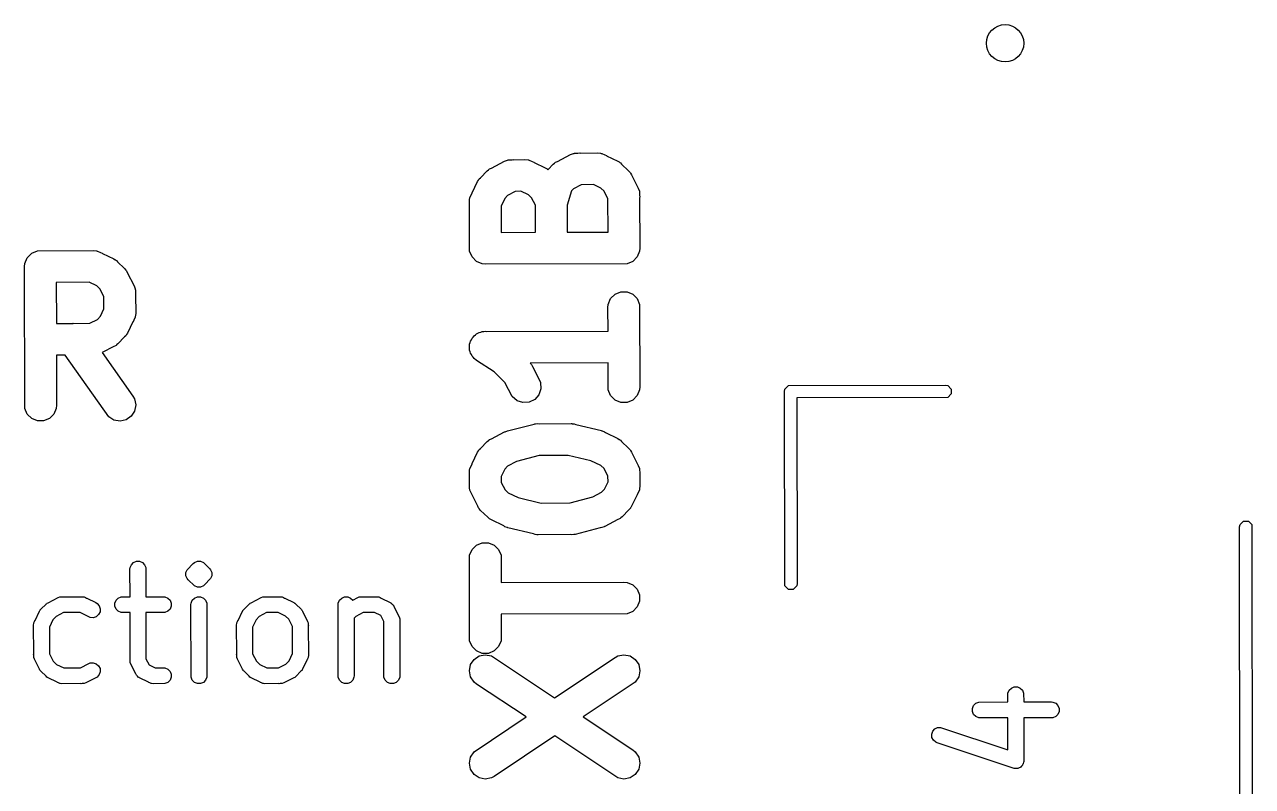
# Model space of a CAD drawing. Extents: x -4.983 to -4.013, y 5.383 to 5.987.
# Drawn here: x -4.4663 to -4.0128, y 5.7063 to 5.9874 of the extents above; entities that cross this region are included whole.
import ezdxf

# ---------------------------------------------------------------- set-up
doc = ezdxf.new("R2010")
doc.units = 0
doc.header["$MEASUREMENT"] = 0
doc.layers.add('BLACK', color=7, linetype='CONTINUOUS')

msp = doc.modelspace()

# ---------------------------------------------------------------- linework, layer by layer
at = {"layer": 'BLACK', "linetype": 'CONTINUOUS'}
for p, q in [((-4.26114, 5.94001), (-4.25469, 5.94009)), ((-4.25469, 5.94009), (-4.25353, 5.93998)), ((-4.29389, 5.93449), (-4.28901, 5.93703)), ((-4.28901, 5.93703), (-4.28793, 5.93745)), ((-4.28793, 5.93745), (-4.28772, 5.93746)), ((-4.28772, 5.93746), (-4.28752, 5.93754)), ((-4.28752, 5.93754), (-4.28623, 5.93757)), ((-4.28623, 5.93757), (-4.28563, 5.93761)), ((-4.28563, 5.93761), (-4.28554, 5.93758)), ((-4.28554, 5.93758), (-4.28149, 5.93766)), ((-4.28149, 5.93766), (-4.28034, 5.93754)), ((-4.28034, 5.93754), (-4.28015, 5.93746)), ((-4.28015, 5.93746), (-4.27993, 5.93745)), ((-4.27993, 5.93745), (-4.27881, 5.93691)), ((-4.27881, 5.93691), (-4.27821, 5.93666)), ((-4.27821, 5.93666), (-4.27814, 5.93659)), ((-4.27814, 5.93659), (-4.27398, 5.9346)), ((-4.27288, 5.93401), (-4.27105, 5.93593)), ((-4.27105, 5.93593), (-4.27059, 5.9363)), ((-4.27059, 5.9363), (-4.27049, 5.93642)), ((-4.27049, 5.93642), (-4.27038, 5.93648)), ((-4.27038, 5.93648), (-4.27015, 5.93666)), ((-4.27015, 5.93666), (-4.26952, 5.93692)), ((-4.26952, 5.93692), (-4.26464, 5.93947)), ((-4.26464, 5.93947), (-4.26356, 5.93989)), ((-4.26356, 5.93989), (-4.26335, 5.9399)), ((-4.26335, 5.9399), (-4.26315, 5.93998)), ((-4.26315, 5.93998), (-4.26198, 5.94)), ((-4.26198, 5.94), (-4.26126, 5.94005)), ((-4.26126, 5.94005), (-4.26114, 5.94001)), ((-4.25353, 5.93998), (-4.25334, 5.9399)), ((-4.25334, 5.9399), (-4.25313, 5.93989)), ((-4.25313, 5.93989), (-4.252, 5.93935)), ((-4.252, 5.93935), (-4.2514, 5.9391)), ((-4.2514, 5.9391), (-4.25133, 5.93903)), ((-4.25133, 5.93903), (-4.24717, 5.93703)), ((-4.24717, 5.93703), (-4.24667, 5.93672)), ((-4.24667, 5.93672), (-4.24653, 5.93666)), ((-4.24653, 5.93666), (-4.24643, 5.93657)), ((-4.24643, 5.93657), (-4.24619, 5.93642)), ((-4.24619, 5.93642), (-4.2458, 5.93597)), ((-4.2458, 5.93597), (-4.2432, 5.93349)), ((-4.2979, 5.93089), (-4.29542, 5.93349)), ((-4.29542, 5.93349), (-4.29497, 5.93386)), ((-4.29497, 5.93386), (-4.29486, 5.93398)), ((-4.29486, 5.93398), (-4.29475, 5.93404)), ((-4.29475, 5.93404), (-4.29452, 5.93423)), ((-4.29452, 5.93423), (-4.29389, 5.93449)), ((-4.27398, 5.9346), (-4.27348, 5.93428)), ((-4.27348, 5.93428), (-4.27334, 5.93423)), ((-4.27334, 5.93423), (-4.27324, 5.93413)), ((-4.27324, 5.93413), (-4.273, 5.93398)), ((-4.273, 5.93398), (-4.27296, 5.93394)), ((-4.27296, 5.93394), (-4.27293, 5.93398)), ((-4.27293, 5.93398), (-4.27288, 5.93401)), ((-4.2432, 5.93349), (-4.24283, 5.93304)), ((-4.24283, 5.93304), (-4.24271, 5.93294)), ((-4.24271, 5.93294), (-4.24265, 5.93282)), ((-4.24265, 5.93282), (-4.24246, 5.9326)), ((-4.24246, 5.9326), (-4.2422, 5.93197)), ((-4.2422, 5.93197), (-4.23965, 5.92708)), ((-4.30095, 5.92536), (-4.29896, 5.92952)), ((-4.29896, 5.92952), (-4.29865, 5.93001)), ((-4.29865, 5.93001), (-4.29859, 5.93016)), ((-4.29859, 5.93016), (-4.2985, 5.93025)), ((-4.2985, 5.93025), (-4.29835, 5.9305)), ((-4.29835, 5.9305), (-4.2979, 5.93089)), ((-4.26351, 5.92685), (-4.26425, 5.92607)), ((-4.26072, 5.9283), (-4.26351, 5.92685)), ((-4.25619, 5.92836), (-4.26072, 5.9283)), ((-4.25342, 5.92704), (-4.25619, 5.92836)), ((-4.25228, 5.92595), (-4.25342, 5.92704)), ((-4.23965, 5.92708), (-4.23924, 5.926)), ((-4.30202, 5.922), (-4.30191, 5.92316)), ((-4.30191, 5.90379), (-4.30202, 5.922)), ((-4.30191, 5.92316), (-4.30183, 5.92335)), ((-4.30183, 5.92335), (-4.30181, 5.92356)), ((-4.30181, 5.92356), (-4.30127, 5.92469)), ((-4.30127, 5.92469), (-4.30103, 5.92528)), ((-4.30103, 5.92528), (-4.30095, 5.92536)), ((-4.28897, 5.92327), (-4.29031, 5.92046)), ((-4.28788, 5.92441), (-4.28897, 5.92327)), ((-4.28508, 5.92587), (-4.28788, 5.92441)), ((-4.28297, 5.92591), (-4.28508, 5.92587)), ((-4.28023, 5.9246), (-4.28297, 5.92591)), ((-4.27909, 5.92351), (-4.28023, 5.9246)), ((-4.27764, 5.92074), (-4.27909, 5.92351)), ((-4.26425, 5.92607), (-4.26594, 5.92078)), ((-4.25084, 5.92318), (-4.25228, 5.92595)), ((-4.25077, 5.91084), (-4.25084, 5.92318)), ((-4.23924, 5.926), (-4.23923, 5.92579)), ((-4.23923, 5.92579), (-4.23914, 5.92559)), ((-4.23914, 5.92559), (-4.23914, 5.92457)), ((-4.23914, 5.92457), (-4.23908, 5.9237)), ((-4.23908, 5.9237), (-4.23913, 5.92353)), ((-4.23913, 5.92353), (-4.23903, 5.90494)), ((-4.29031, 5.92046), (-4.29025, 5.91075)), ((-4.27758, 5.91078), (-4.27764, 5.92074)), ((-4.26594, 5.92078), (-4.26588, 5.9108)), ((-4.29025, 5.91075), (-4.27758, 5.91078)), ((-4.26588, 5.9108), (-4.25077, 5.91084)), ((-4.46365, 5.90303), (-4.46152, 5.90391)), ((-4.46152, 5.90391), (-4.44087, 5.90402)), ((-4.44087, 5.90402), (-4.43972, 5.90391)), ((-4.43972, 5.90391), (-4.43952, 5.90383)), ((-4.43952, 5.90383), (-4.43931, 5.90381)), ((-4.43931, 5.90381), (-4.43819, 5.90327)), ((-4.23903, 5.90494), (-4.23914, 5.90379)), ((-4.46628, 5.89812), (-4.46616, 5.89927)), ((-4.46616, 5.89927), (-4.46528, 5.9014)), ((-4.46528, 5.9014), (-4.46365, 5.90303)), ((-4.43819, 5.90327), (-4.43759, 5.90303)), ((-4.43759, 5.90303), (-4.43752, 5.90295)), ((-4.43752, 5.90295), (-4.43336, 5.90096)), ((-4.43336, 5.90096), (-4.43286, 5.90065)), ((-4.43286, 5.90065), (-4.43272, 5.90059)), ((-4.43272, 5.90059), (-4.43262, 5.9005)), ((-4.43262, 5.9005), (-4.43238, 5.90035)), ((-4.43238, 5.90035), (-4.43199, 5.8999)), ((-4.43199, 5.8999), (-4.42938, 5.89742)), ((-4.30103, 5.90166), (-4.30191, 5.90379)), ((-4.2994, 5.90003), (-4.30103, 5.90166)), ((-4.29727, 5.89915), (-4.2994, 5.90003)), ((-4.24166, 5.90003), (-4.24378, 5.89915)), ((-4.24003, 5.90166), (-4.24166, 5.90003)), ((-4.23914, 5.90379), (-4.24003, 5.90166)), ((-4.46616, 5.84578), (-4.46628, 5.89812)), ((-4.42938, 5.89742), (-4.42901, 5.89697)), ((-4.42901, 5.89697), (-4.4289, 5.89686)), ((-4.4289, 5.89686), (-4.42884, 5.89675)), ((-4.42884, 5.89675), (-4.42865, 5.89652)), ((-4.42865, 5.89652), (-4.42839, 5.89589)), ((-4.42839, 5.89589), (-4.42584, 5.89101)), ((-4.29612, 5.89904), (-4.29727, 5.89915)), ((-4.24378, 5.89915), (-4.29612, 5.89904)), ((-4.44242, 5.89231), (-4.45456, 5.89224)), ((-4.45456, 5.89224), (-4.45453, 5.87714)), ((-4.43961, 5.89097), (-4.44242, 5.89231)), ((-4.43847, 5.88988), (-4.43961, 5.89097)), ((-4.42584, 5.89101), (-4.42543, 5.88993)), ((-4.43701, 5.88709), (-4.43847, 5.88988)), ((-4.43695, 5.88256), (-4.43701, 5.88709)), ((-4.42543, 5.88993), (-4.42541, 5.88972)), ((-4.42541, 5.88972), (-4.42533, 5.88952)), ((-4.42533, 5.88952), (-4.42532, 5.88835)), ((-4.42532, 5.88835), (-4.42526, 5.88763)), ((-4.42526, 5.88763), (-4.4253, 5.88751)), ((-4.4253, 5.88751), (-4.42522, 5.88106)), ((-4.25073, 5.88416), (-4.24985, 5.88629)), ((-4.24985, 5.88629), (-4.24822, 5.88792)), ((-4.24822, 5.88792), (-4.24609, 5.8888)), ((-4.24609, 5.8888), (-4.24378, 5.8888)), ((-4.24378, 5.8888), (-4.24166, 5.88792)), ((-4.24166, 5.88792), (-4.24003, 5.88629)), ((-4.24003, 5.88629), (-4.23914, 5.88416)), ((-4.43828, 5.87979), (-4.43695, 5.88256)), ((-4.25084, 5.88301), (-4.25073, 5.88416)), ((-4.25081, 5.87428), (-4.25084, 5.88301)), ((-4.23914, 5.88416), (-4.23903, 5.85376)), ((-4.45453, 5.87714), (-4.44849, 5.87717)), ((-4.44849, 5.87717), (-4.44831, 5.87721)), ((-4.44831, 5.87721), (-4.44809, 5.87717)), ((-4.44809, 5.87717), (-4.44213, 5.87721)), ((-4.44213, 5.87721), (-4.43936, 5.87865)), ((-4.43936, 5.87865), (-4.43828, 5.87979)), ((-4.42629, 5.8777), (-4.42828, 5.87354)), ((-4.42621, 5.87778), (-4.42629, 5.8777)), ((-4.42597, 5.87837), (-4.42621, 5.87778)), ((-4.42543, 5.8795), (-4.42597, 5.87837)), ((-4.42541, 5.87971), (-4.42543, 5.8795)), ((-4.42533, 5.87991), (-4.42541, 5.87971)), ((-4.42522, 5.88106), (-4.42533, 5.87991)), ((-4.42935, 5.87217), (-4.43182, 5.86957)), ((-4.4289, 5.87256), (-4.42935, 5.87217)), ((-4.42874, 5.87281), (-4.4289, 5.87256)), ((-4.42865, 5.8729), (-4.42874, 5.87281)), ((-4.42859, 5.87305), (-4.42865, 5.8729)), ((-4.42828, 5.87354), (-4.42859, 5.87305)), ((-4.30103, 5.87167), (-4.30062, 5.87208)), ((-4.30062, 5.87208), (-4.3003, 5.87256)), ((-4.3003, 5.87256), (-4.29981, 5.87288)), ((-4.29981, 5.87288), (-4.2994, 5.8733)), ((-4.2994, 5.8733), (-4.29886, 5.87352)), ((-4.29886, 5.87352), (-4.29838, 5.87384)), ((-4.29838, 5.87384), (-4.29781, 5.87395)), ((-4.29781, 5.87395), (-4.29727, 5.87418)), ((-4.29727, 5.87418), (-4.29669, 5.87418)), ((-4.29669, 5.87418), (-4.29612, 5.87429)), ((-4.29612, 5.87429), (-4.29557, 5.87418)), ((-4.29557, 5.87418), (-4.25081, 5.87428)), ((-4.43335, 5.86857), (-4.4376, 5.86636)), ((-4.43272, 5.86884), (-4.43335, 5.86857)), ((-4.43249, 5.86902), (-4.43272, 5.86884)), ((-4.43238, 5.86908), (-4.43249, 5.86902)), ((-4.43227, 5.8692), (-4.43238, 5.86908)), ((-4.43182, 5.86957), (-4.43227, 5.8692)), ((-4.30202, 5.86838), (-4.30191, 5.86895)), ((-4.30191, 5.86781), (-4.30202, 5.86838)), ((-4.30191, 5.86954), (-4.30169, 5.87007)), ((-4.30191, 5.86895), (-4.30191, 5.86954)), ((-4.30191, 5.86723), (-4.30191, 5.86781)), ((-4.30169, 5.87007), (-4.30158, 5.87064)), ((-4.30158, 5.87064), (-4.30125, 5.87113)), ((-4.30125, 5.87113), (-4.30103, 5.87167)), ((-4.45128, 5.86545), (-4.4545, 5.86544)), ((-4.4545, 5.86544), (-4.45446, 5.84694)), ((-4.43521, 5.84267), (-4.45128, 5.86545)), ((-4.4376, 5.86636), (-4.42629, 5.85032)), ((-4.30169, 5.86669), (-4.30191, 5.86723)), ((-4.30157, 5.86612), (-4.30169, 5.86669)), ((-4.30125, 5.86564), (-4.30157, 5.86612)), ((-4.30103, 5.8651), (-4.30125, 5.86564)), ((-4.30061, 5.86469), (-4.30103, 5.8651)), ((-4.30029, 5.8642), (-4.30061, 5.86469)), ((-4.2994, 5.86348), (-4.30029, 5.8642)), ((-4.2994, 5.86347), (-4.2994, 5.86348)), ((-4.29939, 5.86347), (-4.2994, 5.86347)), ((-4.2994, 5.86347), (-4.2994, 5.86347)), ((-4.29288, 5.85924), (-4.29939, 5.86347)), ((-4.28887, 5.85534), (-4.29288, 5.85924)), ((-4.25077, 5.86258), (-4.27951, 5.86252)), ((-4.27951, 5.86252), (-4.27938, 5.86236)), ((-4.27938, 5.86236), (-4.27927, 5.86226)), ((-4.27927, 5.86226), (-4.27921, 5.86214)), ((-4.27921, 5.86214), (-4.27902, 5.86192)), ((-4.27902, 5.86192), (-4.27876, 5.86129)), ((-4.27876, 5.86129), (-4.27621, 5.8564)), ((-4.25073, 5.85261), (-4.25077, 5.86258)), ((-4.28616, 5.85014), (-4.28887, 5.85534)), ((-4.27621, 5.8564), (-4.2758, 5.85532)), ((-4.2758, 5.85532), (-4.27564, 5.85302)), ((-4.18549, 5.85291), (-4.18421, 5.85419)), ((-4.18421, 5.85419), (-4.12622, 5.85437)), ((-4.12622, 5.85437), (-4.12532, 5.85419)), ((-4.12532, 5.85419), (-4.12404, 5.85291)), ((-4.42629, 5.85032), (-4.42572, 5.84931)), ((-4.28442, 5.84863), (-4.28616, 5.85014)), ((-4.27636, 5.85084), (-4.27787, 5.8491)), ((-4.27564, 5.85302), (-4.27636, 5.85084)), ((-4.24985, 5.85048), (-4.25073, 5.85261)), ((-4.24822, 5.84885), (-4.24985, 5.85048)), ((-4.24003, 5.85048), (-4.24166, 5.84885)), ((-4.23914, 5.85261), (-4.24003, 5.85048)), ((-4.23903, 5.85376), (-4.23914, 5.85261)), ((-4.18567, 5.85201), (-4.18549, 5.85291)), ((-4.18549, 5.78024), (-4.18567, 5.85201)), ((-4.12532, 5.84983), (-4.18112, 5.84965)), ((-4.18112, 5.84965), (-4.18094, 5.78114)), ((-4.12404, 5.8511), (-4.12532, 5.84983)), ((-4.12404, 5.85291), (-4.12404, 5.8511)), ((-4.46528, 5.84366), (-4.46616, 5.84578)), ((-4.45458, 5.84578), (-4.45546, 5.84366)), ((-4.45446, 5.84694), (-4.45458, 5.84578)), ((-4.42572, 5.84931), (-4.42522, 5.84706)), ((-4.42522, 5.84706), (-4.42562, 5.8448)), ((-4.28223, 5.8479), (-4.28442, 5.84863)), ((-4.27993, 5.84807), (-4.28223, 5.8479)), ((-4.27787, 5.8491), (-4.27993, 5.84807)), ((-4.24609, 5.84797), (-4.24822, 5.84885)), ((-4.24378, 5.84797), (-4.24609, 5.84797)), ((-4.24166, 5.84885), (-4.24378, 5.84797)), ((-4.46365, 5.84203), (-4.46528, 5.84366)), ((-4.46152, 5.84114), (-4.46365, 5.84203)), ((-4.45922, 5.84114), (-4.46152, 5.84114)), ((-4.45709, 5.84203), (-4.45922, 5.84114)), ((-4.45546, 5.84366), (-4.45709, 5.84203)), ((-4.43326, 5.84143), (-4.43521, 5.84267)), ((-4.431, 5.84103), (-4.43326, 5.84143)), ((-4.42875, 5.84153), (-4.431, 5.84103)), ((-4.42686, 5.84285), (-4.42875, 5.84153)), ((-4.42562, 5.8448), (-4.42686, 5.84285)), ((-4.29389, 5.83456), (-4.28901, 5.83711)), ((-4.28901, 5.83711), (-4.28893, 5.83714)), ((-4.28893, 5.83714), (-4.28889, 5.83717)), ((-4.28889, 5.83717), (-4.28879, 5.83719)), ((-4.28879, 5.83719), (-4.28793, 5.83752)), ((-4.28793, 5.83752), (-4.28738, 5.83756)), ((-4.28738, 5.83756), (-4.27805, 5.83999)), ((-4.27805, 5.83999), (-4.27785, 5.84002)), ((-4.27785, 5.84002), (-4.27777, 5.84006)), ((-4.27777, 5.84006), (-4.27762, 5.84006)), ((-4.27762, 5.84006), (-4.27691, 5.84016)), ((-4.27691, 5.84016), (-4.27628, 5.84007)), ((-4.27628, 5.84007), (-4.26443, 5.84017)), ((-4.26443, 5.84017), (-4.26423, 5.84015)), ((-4.26423, 5.84015), (-4.26415, 5.84016)), ((-4.26415, 5.84016), (-4.264, 5.84013)), ((-4.264, 5.84013), (-4.26328, 5.84006)), ((-4.26328, 5.84006), (-4.26271, 5.83982)), ((-4.26271, 5.83982), (-4.25325, 5.83756)), ((-4.25325, 5.83756), (-4.25317, 5.83753)), ((-4.25317, 5.83753), (-4.25313, 5.83752)), ((-4.25313, 5.83752), (-4.25303, 5.83747)), ((-4.25303, 5.83747), (-4.25216, 5.83717)), ((-4.25216, 5.83717), (-4.25176, 5.83687)), ((-4.25176, 5.83687), (-4.24717, 5.83467)), ((-4.2979, 5.83096), (-4.29542, 5.83357)), ((-4.29542, 5.83357), (-4.29497, 5.83394)), ((-4.29497, 5.83394), (-4.29486, 5.83406)), ((-4.29486, 5.83406), (-4.29475, 5.83411)), ((-4.29475, 5.83411), (-4.29452, 5.8343)), ((-4.29452, 5.8343), (-4.29389, 5.83456)), ((-4.24717, 5.83467), (-4.24667, 5.83436)), ((-4.24667, 5.83436), (-4.24653, 5.8343)), ((-4.24653, 5.8343), (-4.24643, 5.83421)), ((-4.24643, 5.83421), (-4.24619, 5.83406)), ((-4.24619, 5.83406), (-4.2458, 5.8336)), ((-4.2458, 5.8336), (-4.2432, 5.83113)), ((-4.30095, 5.82543), (-4.29896, 5.82959)), ((-4.29896, 5.82959), (-4.29865, 5.83009)), ((-4.29865, 5.83009), (-4.29859, 5.83023)), ((-4.29859, 5.83023), (-4.2985, 5.83033)), ((-4.2985, 5.83033), (-4.29835, 5.83057)), ((-4.29835, 5.83057), (-4.2979, 5.83096)), ((-4.27626, 5.82836), (-4.28464, 5.82618)), ((-4.26552, 5.82845), (-4.27626, 5.82836)), ((-4.2571, 5.82644), (-4.26552, 5.82845)), ((-4.2432, 5.83113), (-4.24283, 5.83068)), ((-4.24283, 5.83068), (-4.24271, 5.83057)), ((-4.24271, 5.83057), (-4.24265, 5.83046)), ((-4.24265, 5.83046), (-4.24246, 5.83023)), ((-4.24246, 5.83023), (-4.2422, 5.8296)), ((-4.2422, 5.8296), (-4.23965, 5.82472)), ((-4.30202, 5.82208), (-4.30191, 5.82323)), ((-4.30191, 5.82323), (-4.30183, 5.82343)), ((-4.30183, 5.82343), (-4.30181, 5.82364)), ((-4.30181, 5.82364), (-4.30127, 5.82476)), ((-4.30127, 5.82476), (-4.30103, 5.82536)), ((-4.30103, 5.82536), (-4.30095, 5.82543)), ((-4.28897, 5.82334), (-4.29028, 5.82061)), ((-4.28788, 5.82449), (-4.28897, 5.82334)), ((-4.28464, 5.82618), (-4.28788, 5.82449)), ((-4.25342, 5.82468), (-4.2571, 5.82644)), ((-4.25228, 5.82359), (-4.25342, 5.82468)), ((-4.25082, 5.82079), (-4.25228, 5.82359)), ((-4.23965, 5.82472), (-4.23924, 5.82364)), ((-4.23924, 5.82364), (-4.23923, 5.82343)), ((-4.23923, 5.82343), (-4.23914, 5.82323)), ((-4.23914, 5.82323), (-4.23912, 5.82194)), ((-4.30195, 5.81803), (-4.30202, 5.82208)), ((-4.30198, 5.81794), (-4.30195, 5.81803)), ((-4.30193, 5.81734), (-4.30198, 5.81794)), ((-4.29028, 5.82061), (-4.29024, 5.81849)), ((-4.29024, 5.81849), (-4.28878, 5.81569)), ((-4.25209, 5.81594), (-4.25078, 5.81868)), ((-4.25078, 5.81868), (-4.25082, 5.82079)), ((-4.23912, 5.82194), (-4.23908, 5.82134)), ((-4.23908, 5.82134), (-4.23911, 5.82125)), ((-4.23911, 5.82125), (-4.23903, 5.8172)), ((-4.30191, 5.81605), (-4.30193, 5.81734)), ((-4.30183, 5.81586), (-4.30191, 5.81605)), ((-4.30181, 5.81564), (-4.30183, 5.81586)), ((-4.3014, 5.81456), (-4.30181, 5.81564)), ((-4.29885, 5.80968), (-4.3014, 5.81456)), ((-4.28878, 5.81569), (-4.28763, 5.81461)), ((-4.28763, 5.81461), (-4.28395, 5.81284)), ((-4.25642, 5.81311), (-4.25318, 5.8148)), ((-4.25318, 5.8148), (-4.25209, 5.81594)), ((-4.2401, 5.81385), (-4.24209, 5.80969)), ((-4.24003, 5.81392), (-4.2401, 5.81385)), ((-4.23978, 5.81452), (-4.24003, 5.81392)), ((-4.23924, 5.81564), (-4.23978, 5.81452)), ((-4.23923, 5.81586), (-4.23924, 5.81564)), ((-4.23914, 5.81605), (-4.23923, 5.81586)), ((-4.23903, 5.8172), (-4.23914, 5.81605)), ((-4.29859, 5.80905), (-4.29885, 5.80968)), ((-4.29841, 5.80882), (-4.29859, 5.80905)), ((-4.29835, 5.80871), (-4.29841, 5.80882)), ((-4.29823, 5.80861), (-4.29835, 5.80871)), ((-4.29786, 5.80815), (-4.29823, 5.80861)), ((-4.28395, 5.81284), (-4.27553, 5.81083)), ((-4.27553, 5.81083), (-4.2648, 5.81092)), ((-4.2648, 5.81092), (-4.25642, 5.81311)), ((-4.24271, 5.80871), (-4.24316, 5.80832)), ((-4.24256, 5.80895), (-4.24271, 5.80871)), ((-4.24246, 5.80905), (-4.24256, 5.80895)), ((-4.2424, 5.80919), (-4.24246, 5.80905)), ((-4.24209, 5.80969), (-4.2424, 5.80919)), ((-4.29525, 5.80568), (-4.29786, 5.80815)), ((-4.29486, 5.80523), (-4.29525, 5.80568)), ((-4.29462, 5.80507), (-4.29486, 5.80523)), ((-4.29452, 5.80498), (-4.29462, 5.80507)), ((-4.29438, 5.80492), (-4.29452, 5.80498)), ((-4.29388, 5.80461), (-4.29438, 5.80492)), ((-4.28929, 5.80241), (-4.29388, 5.80461)), ((-4.24716, 5.80472), (-4.25204, 5.80217)), ((-4.24653, 5.80498), (-4.24716, 5.80472)), ((-4.2463, 5.80517), (-4.24653, 5.80498)), ((-4.24619, 5.80523), (-4.2463, 5.80517)), ((-4.24609, 5.80534), (-4.24619, 5.80523)), ((-4.24564, 5.80572), (-4.24609, 5.80534)), ((-4.24316, 5.80832), (-4.24564, 5.80572)), ((-4.01738, 5.80291), (-4.0161, 5.80419)), ((-4.0161, 5.80419), (-4.01429, 5.80419)), ((-4.01429, 5.80419), (-4.01301, 5.80291)), ((-4.28889, 5.80212), (-4.28929, 5.80241)), ((-4.28803, 5.80181), (-4.28889, 5.80212)), ((-4.28793, 5.80176), (-4.28803, 5.80181)), ((-4.28789, 5.80176), (-4.28793, 5.80176)), ((-4.2878, 5.80173), (-4.28789, 5.80176)), ((-4.27835, 5.79946), (-4.2878, 5.80173)), ((-4.25368, 5.80172), (-4.263, 5.79929)), ((-4.25313, 5.80176), (-4.25368, 5.80172)), ((-4.25226, 5.80209), (-4.25313, 5.80176)), ((-4.25216, 5.80212), (-4.25226, 5.80209)), ((-4.25213, 5.80214), (-4.25216, 5.80212)), ((-4.25204, 5.80217), (-4.25213, 5.80214)), ((-4.01756, 5.80201), (-4.01738, 5.80291)), ((-4.01738, 5.56764), (-4.01756, 5.80201)), ((-4.01301, 5.80291), (-4.01283, 5.56854)), ((-4.30103, 5.79368), (-4.2994, 5.79531)), ((-4.2994, 5.79531), (-4.29727, 5.79619)), ((-4.29727, 5.79619), (-4.29497, 5.79619)), ((-4.29497, 5.79619), (-4.29284, 5.79531)), ((-4.29284, 5.79531), (-4.29121, 5.79368)), ((-4.27777, 5.79923), (-4.27835, 5.79946)), ((-4.27706, 5.79916), (-4.27777, 5.79923)), ((-4.27691, 5.79912), (-4.27706, 5.79916)), ((-4.27682, 5.79913), (-4.27691, 5.79912)), ((-4.27662, 5.79911), (-4.27682, 5.79913)), ((-4.26478, 5.79921), (-4.27662, 5.79911)), ((-4.26415, 5.79912), (-4.26478, 5.79921)), ((-4.26344, 5.79922), (-4.26415, 5.79912)), ((-4.26328, 5.79923), (-4.26344, 5.79922)), ((-4.2632, 5.79926), (-4.26328, 5.79923)), ((-4.263, 5.79929), (-4.2632, 5.79926)), ((-4.30202, 5.79039), (-4.30191, 5.79155)), ((-4.30191, 5.79155), (-4.30103, 5.79368)), ((-4.29121, 5.79368), (-4.29033, 5.79155)), ((-4.29033, 5.79155), (-4.29029, 5.78158)), ((-4.42734, 5.78646), (-4.42728, 5.78704)), ((-4.42732, 5.77625), (-4.42734, 5.78646)), ((-4.42728, 5.78704), (-4.42684, 5.7881)), ((-4.42684, 5.7881), (-4.42603, 5.78892)), ((-4.42603, 5.78892), (-4.42496, 5.78936)), ((-4.42496, 5.78936), (-4.42381, 5.78936)), ((-4.42381, 5.78936), (-4.42275, 5.78892)), ((-4.42275, 5.78892), (-4.42193, 5.7881)), ((-4.42193, 5.7881), (-4.42149, 5.78704)), ((-4.42149, 5.78704), (-4.42147, 5.77627)), ((-4.40666, 5.78517), (-4.40622, 5.78623)), ((-4.40622, 5.78623), (-4.40398, 5.78855)), ((-4.40398, 5.78855), (-4.40353, 5.78892)), ((-4.40353, 5.78892), (-4.40247, 5.78936)), ((-4.40247, 5.78936), (-4.40131, 5.78936)), ((-4.40131, 5.78936), (-4.40131, 5.78936)), ((-4.40131, 5.78936), (-4.40025, 5.78892)), ((-4.40025, 5.78892), (-4.39793, 5.78668)), ((-4.39793, 5.78668), (-4.39756, 5.78623)), ((-4.39756, 5.78623), (-4.39733, 5.78568)), ((-4.30191, 5.76), (-4.30202, 5.79039)), ((-4.40666, 5.78401), (-4.40666, 5.78517)), ((-4.40622, 5.78295), (-4.40666, 5.78401)), ((-4.40585, 5.7825), (-4.40622, 5.78295)), ((-4.40353, 5.78026), (-4.40585, 5.7825)), ((-4.39756, 5.78295), (-4.3998, 5.78063)), ((-4.39712, 5.78401), (-4.39756, 5.78295)), ((-4.39733, 5.78568), (-4.39712, 5.78517)), ((-4.39712, 5.78517), (-4.39712, 5.78401)), ((-4.29029, 5.78158), (-4.24494, 5.78168)), ((-4.24494, 5.78168), (-4.24378, 5.78156)), ((-4.24378, 5.78156), (-4.24166, 5.78068)), ((-4.40247, 5.77982), (-4.40353, 5.78026)), ((-4.40131, 5.77982), (-4.40247, 5.77982)), ((-4.40247, 5.77982), (-4.40247, 5.77982)), ((-4.40025, 5.78026), (-4.40131, 5.77982)), ((-4.40131, 5.77982), (-4.40131, 5.77982)), ((-4.3998, 5.78063), (-4.40025, 5.78026)), ((-4.24166, 5.78068), (-4.24003, 5.77905)), ((-4.24003, 5.77905), (-4.23914, 5.77692)), ((-4.23914, 5.77692), (-4.23914, 5.77462)), ((-4.18421, 5.77896), (-4.18549, 5.78024)), ((-4.1824, 5.77896), (-4.18421, 5.77896)), ((-4.18112, 5.78024), (-4.1824, 5.77896)), ((-4.18094, 5.78114), (-4.18112, 5.78024)), ((-4.46021, 5.77162), (-4.45835, 5.77355)), ((-4.45835, 5.77355), (-4.45812, 5.77374)), ((-4.45812, 5.77374), (-4.45807, 5.7738)), ((-4.45807, 5.7738), (-4.45801, 5.77383)), ((-4.45801, 5.77383), (-4.4579, 5.77392)), ((-4.4579, 5.77392), (-4.45755, 5.77406)), ((-4.45755, 5.77406), (-4.45383, 5.77598)), ((-4.45383, 5.77598), (-4.45329, 5.77619)), ((-4.45329, 5.77619), (-4.45318, 5.7762)), ((-4.45318, 5.7762), (-4.45308, 5.77624)), ((-4.45308, 5.77624), (-4.45256, 5.77624)), ((-4.45256, 5.77624), (-4.45214, 5.77627)), ((-4.45214, 5.77627), (-4.45206, 5.77624)), ((-4.45206, 5.77624), (-4.44501, 5.77629)), ((-4.44501, 5.77629), (-4.44443, 5.77624)), ((-4.44443, 5.77624), (-4.44434, 5.7762)), ((-4.44434, 5.7762), (-4.44423, 5.77619)), ((-4.44423, 5.77619), (-4.44372, 5.77594)), ((-4.44372, 5.77594), (-4.44337, 5.7758)), ((-4.44337, 5.7758), (-4.44332, 5.77575)), ((-4.44332, 5.77575), (-4.43994, 5.77411)), ((-4.43994, 5.77411), (-4.43945, 5.7738)), ((-4.43945, 5.7738), (-4.43869, 5.77293)), ((-4.43869, 5.77293), (-4.43833, 5.77184)), ((-4.43291, 5.77392), (-4.43247, 5.77498)), ((-4.43291, 5.77276), (-4.43291, 5.77392)), ((-4.43247, 5.7717), (-4.43291, 5.77276)), ((-4.43247, 5.77498), (-4.43165, 5.7758)), ((-4.43165, 5.7758), (-4.43059, 5.77624)), ((-4.43059, 5.77624), (-4.42732, 5.77625)), ((-4.42147, 5.77627), (-4.41501, 5.77629)), ((-4.41501, 5.77629), (-4.41444, 5.77624)), ((-4.41444, 5.77624), (-4.41337, 5.7758)), ((-4.41337, 5.7758), (-4.41256, 5.77498)), ((-4.41256, 5.77498), (-4.41212, 5.77392)), ((-4.41212, 5.77276), (-4.41256, 5.7717)), ((-4.41212, 5.77392), (-4.41212, 5.77276)), ((-4.40484, 5.77334), (-4.40479, 5.77392)), ((-4.40479, 5.74652), (-4.40484, 5.77334)), ((-4.40479, 5.77392), (-4.40434, 5.77498)), ((-4.40434, 5.77498), (-4.40353, 5.7758)), ((-4.40353, 5.7758), (-4.40247, 5.77624)), ((-4.40247, 5.77624), (-4.40131, 5.77624)), ((-4.40131, 5.77624), (-4.40025, 5.7758)), ((-4.40025, 5.7758), (-4.39943, 5.77498)), ((-4.39943, 5.77498), (-4.39899, 5.77392)), ((-4.39899, 5.77392), (-4.39894, 5.74709)), ((-4.38522, 5.77162), (-4.38336, 5.77355)), ((-4.38336, 5.77355), (-4.38313, 5.77374)), ((-4.38313, 5.77374), (-4.38308, 5.7738)), ((-4.38308, 5.7738), (-4.38302, 5.77383)), ((-4.38302, 5.77383), (-4.38291, 5.77392)), ((-4.38291, 5.77392), (-4.38256, 5.77406)), ((-4.38256, 5.77406), (-4.37884, 5.77598)), ((-4.37884, 5.77598), (-4.3783, 5.77619)), ((-4.3783, 5.77619), (-4.37819, 5.7762)), ((-4.37819, 5.7762), (-4.37809, 5.77624)), ((-4.37809, 5.77624), (-4.37755, 5.77624)), ((-4.37755, 5.77624), (-4.37715, 5.77627)), ((-4.37715, 5.77627), (-4.37708, 5.77625)), ((-4.37708, 5.77625), (-4.37189, 5.77629)), ((-4.37189, 5.77629), (-4.37132, 5.77624)), ((-4.37132, 5.77624), (-4.37122, 5.7762)), ((-4.37122, 5.7762), (-4.37111, 5.77619)), ((-4.37111, 5.77619), (-4.3706, 5.77594)), ((-4.3706, 5.77594), (-4.37025, 5.7758)), ((-4.37025, 5.7758), (-4.3702, 5.77575)), ((-4.3702, 5.77575), (-4.36682, 5.77411)), ((-4.36682, 5.77411), (-4.36658, 5.77395)), ((-4.36658, 5.77395), (-4.3665, 5.77392)), ((-4.3665, 5.77392), (-4.36646, 5.77388)), ((-4.36646, 5.77388), (-4.36633, 5.7738)), ((-4.36633, 5.7738), (-4.36611, 5.77354)), ((-4.36611, 5.77354), (-4.36418, 5.77168)), ((-4.35047, 5.77334), (-4.35042, 5.77392)), ((-4.35042, 5.74652), (-4.35047, 5.77334)), ((-4.35042, 5.77392), (-4.34998, 5.77498)), ((-4.34998, 5.77498), (-4.34916, 5.7758)), ((-4.34916, 5.7758), (-4.3481, 5.77624)), ((-4.3481, 5.77624), (-4.34695, 5.77624)), ((-4.34695, 5.77624), (-4.34588, 5.7758)), ((-4.34588, 5.7758), (-4.3451, 5.77501)), ((-4.3451, 5.77501), (-4.34322, 5.77598)), ((-4.34322, 5.77598), (-4.34268, 5.77619)), ((-4.34268, 5.77619), (-4.34257, 5.7762)), ((-4.34257, 5.7762), (-4.34247, 5.77624)), ((-4.34247, 5.77624), (-4.34193, 5.77624)), ((-4.34193, 5.77624), (-4.34153, 5.77627)), ((-4.34153, 5.77627), (-4.34146, 5.77625)), ((-4.34146, 5.77625), (-4.33627, 5.77629)), ((-4.33627, 5.77629), (-4.3357, 5.77624)), ((-4.3357, 5.77624), (-4.3356, 5.7762)), ((-4.3356, 5.7762), (-4.33549, 5.77619)), ((-4.33549, 5.77619), (-4.33498, 5.77594)), ((-4.33498, 5.77594), (-4.33463, 5.7758)), ((-4.33463, 5.7758), (-4.33458, 5.77575)), ((-4.33458, 5.77575), (-4.3312, 5.77411)), ((-4.3312, 5.77411), (-4.33111, 5.77405)), ((-4.33111, 5.77405), (-4.33106, 5.77403)), ((-4.33106, 5.77403), (-4.331, 5.77398)), ((-4.331, 5.77398), (-4.33071, 5.7738)), ((-4.33071, 5.7738), (-4.33047, 5.77352)), ((-4.33047, 5.77352), (-4.33019, 5.77328)), ((-4.33019, 5.77328), (-4.33009, 5.77308)), ((-4.33009, 5.77308), (-4.32996, 5.77293)), ((-4.32996, 5.77293), (-4.32986, 5.77263)), ((-4.32986, 5.77263), (-4.32801, 5.76904)), ((-4.24003, 5.77249), (-4.24166, 5.77086)), ((-4.23914, 5.77462), (-4.24003, 5.77249)), ((-4.46241, 5.76753), (-4.46077, 5.77091)), ((-4.46077, 5.77091), (-4.46062, 5.77116)), ((-4.46062, 5.77116), (-4.46059, 5.77123)), ((-4.46059, 5.77123), (-4.46054, 5.77128)), ((-4.46054, 5.77128), (-4.46047, 5.7714)), ((-4.46047, 5.7714), (-4.46021, 5.77162)), ((-4.4546, 5.769), (-4.45579, 5.76776)), ((-4.45189, 5.77039), (-4.4546, 5.769)), ((-4.44578, 5.77043), (-4.45189, 5.77039)), ((-4.44204, 5.76862), (-4.44578, 5.77043)), ((-4.44089, 5.76854), (-4.44204, 5.76862)), ((-4.4398, 5.7689), (-4.44089, 5.76854)), ((-4.43893, 5.76966), (-4.4398, 5.7689)), ((-4.43841, 5.77069), (-4.43893, 5.76966)), ((-4.43833, 5.77184), (-4.43841, 5.77069)), ((-4.43165, 5.77089), (-4.43247, 5.7717)), ((-4.43059, 5.77044), (-4.43165, 5.77089)), ((-4.43001, 5.77039), (-4.43059, 5.77044)), ((-4.42731, 5.7704), (-4.43001, 5.77039)), ((-4.42728, 5.75318), (-4.42731, 5.7704)), ((-4.41444, 5.77044), (-4.42146, 5.77042)), ((-4.42146, 5.77042), (-4.42144, 5.75333)), ((-4.41337, 5.77089), (-4.41444, 5.77044)), ((-4.41256, 5.7717), (-4.41337, 5.77089)), ((-4.38742, 5.76753), (-4.38578, 5.77091)), ((-4.38578, 5.77091), (-4.38563, 5.77116)), ((-4.38563, 5.77116), (-4.3856, 5.77123)), ((-4.3856, 5.77123), (-4.38555, 5.77128)), ((-4.38555, 5.77128), (-4.38547, 5.7714)), ((-4.38547, 5.7714), (-4.38522, 5.77162)), ((-4.37961, 5.769), (-4.3808, 5.76776)), ((-4.3769, 5.77039), (-4.37961, 5.769)), ((-4.37266, 5.77043), (-4.3769, 5.77039)), ((-4.36997, 5.76913), (-4.37266, 5.77043)), ((-4.36874, 5.76794), (-4.36997, 5.76913)), ((-4.36734, 5.76523), (-4.36874, 5.76794)), ((-4.36418, 5.77168), (-4.364, 5.77145)), ((-4.364, 5.77145), (-4.36394, 5.7714)), ((-4.36394, 5.7714), (-4.36391, 5.77135)), ((-4.36391, 5.77135), (-4.36381, 5.77123)), ((-4.36381, 5.77123), (-4.36367, 5.77088)), ((-4.36367, 5.77088), (-4.36175, 5.76716)), ((-4.34399, 5.769), (-4.34461, 5.76835)), ((-4.34461, 5.76835), (-4.34457, 5.74709)), ((-4.34128, 5.77039), (-4.34399, 5.769)), ((-4.33704, 5.77043), (-4.34128, 5.77039)), ((-4.33474, 5.76931), (-4.33704, 5.77043)), ((-4.3336, 5.76711), (-4.33474, 5.76931)), ((-4.32801, 5.76904), (-4.3278, 5.7685)), ((-4.3278, 5.7685), (-4.32779, 5.76839)), ((-4.32779, 5.76839), (-4.32775, 5.76829)), ((-4.32775, 5.76829), (-4.32775, 5.7678)), ((-4.32775, 5.7678), (-4.32772, 5.76735)), ((-4.24378, 5.76998), (-4.29025, 5.76988)), ((-4.29025, 5.76988), (-4.29021, 5.76115)), ((-4.24166, 5.77086), (-4.24378, 5.76998)), ((-4.46296, 5.76584), (-4.4629, 5.76642)), ((-4.46291, 5.75505), (-4.46296, 5.76584)), ((-4.4629, 5.76642), (-4.46286, 5.76652)), ((-4.46286, 5.76662), (-4.46261, 5.76713)), ((-4.46286, 5.76652), (-4.46286, 5.76662)), ((-4.46261, 5.76713), (-4.46246, 5.76748)), ((-4.46246, 5.76748), (-4.46241, 5.76753)), ((-4.45579, 5.76776), (-4.4571, 5.76506)), ((-4.4571, 5.76506), (-4.45706, 5.7552)), ((-4.38797, 5.76584), (-4.38791, 5.76642)), ((-4.38792, 5.75505), (-4.38797, 5.76584)), ((-4.38791, 5.76642), (-4.38787, 5.76652)), ((-4.38787, 5.76652), (-4.38786, 5.76662)), ((-4.38786, 5.76662), (-4.38762, 5.76713)), ((-4.38762, 5.76713), (-4.38747, 5.76748)), ((-4.38747, 5.76748), (-4.38742, 5.76753)), ((-4.3808, 5.76776), (-4.38211, 5.76506)), ((-4.38211, 5.76506), (-4.38207, 5.7552)), ((-4.3673, 5.75537), (-4.36734, 5.76523)), ((-4.36175, 5.76716), (-4.36155, 5.76662)), ((-4.36155, 5.76662), (-4.36154, 5.76652)), ((-4.36154, 5.76652), (-4.3615, 5.76642)), ((-4.3615, 5.76642), (-4.3615, 5.76591)), ((-4.3615, 5.76591), (-4.36146, 5.76547)), ((-4.36146, 5.76547), (-4.36149, 5.76539)), ((-4.36149, 5.76539), (-4.36144, 5.75459)), ((-4.33354, 5.74652), (-4.3336, 5.76711)), ((-4.32772, 5.76735), (-4.32775, 5.76725)), ((-4.32775, 5.76725), (-4.3277, 5.74709)), ((-4.30103, 5.75787), (-4.30191, 5.76)), ((-4.29033, 5.76), (-4.29121, 5.75787)), ((-4.29021, 5.76115), (-4.29033, 5.76)), ((-4.46294, 5.75496), (-4.46291, 5.75505)), ((-4.46291, 5.75452), (-4.46294, 5.75496)), ((-4.4629, 5.75402), (-4.46291, 5.75452)), ((-4.45706, 5.7552), (-4.45566, 5.7525)), ((-4.38795, 5.75496), (-4.38792, 5.75505)), ((-4.38792, 5.75452), (-4.38795, 5.75496)), ((-4.38791, 5.75402), (-4.38792, 5.75452)), ((-4.38207, 5.7552), (-4.38067, 5.7525)), ((-4.36861, 5.75267), (-4.3673, 5.75537)), ((-4.36144, 5.75459), (-4.3615, 5.75402)), ((-4.2994, 5.75624), (-4.30103, 5.75787)), ((-4.3003, 5.75313), (-4.29838, 5.75442)), ((-4.29727, 5.75536), (-4.2994, 5.75624)), ((-4.29838, 5.75442), (-4.29612, 5.75487)), ((-4.29497, 5.75536), (-4.29727, 5.75536)), ((-4.29612, 5.75487), (-4.29386, 5.75442)), ((-4.29284, 5.75624), (-4.29497, 5.75536)), ((-4.29386, 5.75442), (-4.27054, 5.73893)), ((-4.29121, 5.75787), (-4.29284, 5.75624)), ((-4.24821, 5.75388), (-4.24719, 5.75442)), ((-4.24719, 5.75442), (-4.24493, 5.75487)), ((-4.24493, 5.75487), (-4.24267, 5.75442)), ((-4.24267, 5.75442), (-4.24076, 5.75313)), ((-4.46286, 5.75392), (-4.4629, 5.75402)), ((-4.46286, 5.75381), (-4.46286, 5.75392)), ((-4.46265, 5.75327), (-4.46286, 5.75381)), ((-4.46073, 5.74955), (-4.46265, 5.75327)), ((-4.45566, 5.7525), (-4.45443, 5.75131)), ((-4.45443, 5.75131), (-4.45173, 5.75)), ((-4.45173, 5.75), (-4.44562, 5.75004)), ((-4.44562, 5.75004), (-4.44258, 5.75161)), ((-4.44258, 5.75161), (-4.44204, 5.75182)), ((-4.44204, 5.75182), (-4.44089, 5.7519)), ((-4.44089, 5.7519), (-4.4398, 5.75153)), ((-4.4398, 5.75153), (-4.43893, 5.75078)), ((-4.43893, 5.75078), (-4.43841, 5.74975)), ((-4.43841, 5.74975), (-4.43833, 5.7486)), ((-4.42732, 5.75309), (-4.42728, 5.75318)), ((-4.42728, 5.75263), (-4.42732, 5.75309)), ((-4.42728, 5.75214), (-4.42728, 5.75263)), ((-4.42724, 5.75204), (-4.42728, 5.75214)), ((-4.42723, 5.75194), (-4.42724, 5.75204)), ((-4.42703, 5.7514), (-4.42723, 5.75194)), ((-4.42518, 5.7478), (-4.42703, 5.7514)), ((-4.42144, 5.75333), (-4.4203, 5.75112)), ((-4.4203, 5.75112), (-4.418, 5.75001)), ((-4.418, 5.75001), (-4.41501, 5.75005)), ((-4.41501, 5.75005), (-4.41444, 5.74999)), ((-4.41444, 5.74999), (-4.41337, 5.74955)), ((-4.38787, 5.75392), (-4.38791, 5.75402)), ((-4.38786, 5.75381), (-4.38787, 5.75392)), ((-4.38766, 5.75327), (-4.38786, 5.75381)), ((-4.38574, 5.74955), (-4.38766, 5.75327)), ((-4.38067, 5.7525), (-4.37944, 5.75131)), ((-4.37944, 5.75131), (-4.37675, 5.75)), ((-4.37675, 5.75), (-4.37251, 5.75004)), ((-4.37251, 5.75004), (-4.3698, 5.75144)), ((-4.3698, 5.75144), (-4.36861, 5.75267)), ((-4.36199, 5.7529), (-4.36363, 5.74952)), ((-4.36194, 5.75295), (-4.36199, 5.7529)), ((-4.36179, 5.7533), (-4.36194, 5.75295)), ((-4.36155, 5.75381), (-4.36179, 5.7533)), ((-4.36154, 5.75392), (-4.36155, 5.75381)), ((-4.3615, 5.75402), (-4.36154, 5.75392)), ((-4.30202, 5.74896), (-4.30158, 5.75122)), ((-4.30158, 5.75122), (-4.3003, 5.75313)), ((-4.27054, 5.73893), (-4.24821, 5.75388)), ((-4.24076, 5.75313), (-4.23948, 5.75122)), ((-4.23948, 5.75122), (-4.23903, 5.74896)), ((-4.46059, 5.7492), (-4.46073, 5.74955)), ((-4.46049, 5.74909), (-4.46059, 5.7492)), ((-4.46047, 5.74903), (-4.46049, 5.74909)), ((-4.46041, 5.74898), (-4.46047, 5.74903)), ((-4.46022, 5.74876), (-4.46041, 5.74898)), ((-4.45829, 5.74689), (-4.46022, 5.74876)), ((-4.45807, 5.74664), (-4.45829, 5.74689)), ((-4.45794, 5.74656), (-4.45807, 5.74664)), ((-4.4579, 5.74651), (-4.45794, 5.74656)), ((-4.45783, 5.74648), (-4.4579, 5.74651)), ((-4.45758, 5.74633), (-4.45783, 5.74648)), ((-4.4542, 5.74469), (-4.45758, 5.74633)), ((-4.43945, 5.74664), (-4.44369, 5.74445)), ((-4.43869, 5.74751), (-4.43945, 5.74664)), ((-4.43833, 5.7486), (-4.43869, 5.74751)), ((-4.42508, 5.74751), (-4.42518, 5.7478)), ((-4.42495, 5.74735), (-4.42508, 5.74751)), ((-4.42484, 5.74716), (-4.42495, 5.74735)), ((-4.42457, 5.74692), (-4.42484, 5.74716)), ((-4.42432, 5.74664), (-4.42457, 5.74692)), ((-4.42403, 5.74645), (-4.42432, 5.74664)), ((-4.42397, 5.7464), (-4.42403, 5.74645)), ((-4.42393, 5.74639), (-4.42397, 5.7464)), ((-4.42383, 5.74633), (-4.42393, 5.74639)), ((-4.42045, 5.74469), (-4.42383, 5.74633)), ((-4.41337, 5.74955), (-4.41256, 5.74873)), ((-4.41256, 5.74545), (-4.41337, 5.74464)), ((-4.41256, 5.74873), (-4.41212, 5.74767)), ((-4.41212, 5.74652), (-4.41256, 5.74545)), ((-4.41212, 5.74767), (-4.41212, 5.74652)), ((-4.40434, 5.74545), (-4.40479, 5.74652)), ((-4.40353, 5.74464), (-4.40434, 5.74545)), ((-4.39943, 5.74545), (-4.40025, 5.74464)), ((-4.39899, 5.74652), (-4.39943, 5.74545)), ((-4.39894, 5.74709), (-4.39899, 5.74652)), ((-4.3856, 5.7492), (-4.38574, 5.74955)), ((-4.3855, 5.74909), (-4.3856, 5.7492)), ((-4.38547, 5.74903), (-4.3855, 5.74909)), ((-4.38542, 5.74898), (-4.38547, 5.74903)), ((-4.38523, 5.74876), (-4.38542, 5.74898)), ((-4.3833, 5.74689), (-4.38523, 5.74876)), ((-4.38308, 5.74664), (-4.3833, 5.74689)), ((-4.38295, 5.74656), (-4.38308, 5.74664)), ((-4.38291, 5.74651), (-4.38295, 5.74656)), ((-4.38284, 5.74648), (-4.38291, 5.74651)), ((-4.38259, 5.74633), (-4.38284, 5.74648)), ((-4.37921, 5.74469), (-4.38259, 5.74633)), ((-4.36685, 5.74637), (-4.37057, 5.74445)), ((-4.3665, 5.74651), (-4.36685, 5.74637)), ((-4.36639, 5.74661), (-4.3665, 5.74651)), ((-4.36633, 5.74664), (-4.36639, 5.74661)), ((-4.36628, 5.74669), (-4.36633, 5.74664)), ((-4.36606, 5.74688), (-4.36628, 5.74669)), ((-4.36419, 5.74881), (-4.36606, 5.74688)), ((-4.36394, 5.74903), (-4.36419, 5.74881)), ((-4.36386, 5.74916), (-4.36394, 5.74903)), ((-4.36381, 5.7492), (-4.36386, 5.74916)), ((-4.36378, 5.74927), (-4.36381, 5.7492)), ((-4.36363, 5.74952), (-4.36378, 5.74927)), ((-4.34998, 5.74545), (-4.35042, 5.74652)), ((-4.34916, 5.74464), (-4.34998, 5.74545)), ((-4.34507, 5.74545), (-4.34588, 5.74464)), ((-4.34463, 5.74652), (-4.34507, 5.74545)), ((-4.34457, 5.74709), (-4.34463, 5.74652)), ((-4.3331, 5.74545), (-4.33354, 5.74652)), ((-4.33229, 5.74464), (-4.3331, 5.74545)), ((-4.32819, 5.74545), (-4.32901, 5.74464)), ((-4.32775, 5.74652), (-4.32819, 5.74545)), ((-4.3277, 5.74709), (-4.32775, 5.74652)), ((-4.30157, 5.7467), (-4.30202, 5.74896)), ((-4.30029, 5.74478), (-4.30157, 5.7467)), ((-4.23948, 5.7467), (-4.24077, 5.74478)), ((-4.23903, 5.74896), (-4.23948, 5.7467)), ((-4.45415, 5.74464), (-4.4542, 5.74469)), ((-4.4538, 5.74449), (-4.45415, 5.74464)), ((-4.45329, 5.74425), (-4.4538, 5.74449)), ((-4.45318, 5.74424), (-4.45329, 5.74425)), ((-4.45308, 5.7442), (-4.45318, 5.74424)), ((-4.45251, 5.74414), (-4.45308, 5.7442)), ((-4.44546, 5.74419), (-4.45251, 5.74414)), ((-4.44538, 5.74416), (-4.44546, 5.74419)), ((-4.44496, 5.74419), (-4.44538, 5.74416)), ((-4.44443, 5.7442), (-4.44496, 5.74419)), ((-4.44434, 5.74424), (-4.44443, 5.7442)), ((-4.44423, 5.74425), (-4.44434, 5.74424)), ((-4.44369, 5.74445), (-4.44423, 5.74425)), ((-4.4204, 5.74464), (-4.42045, 5.74469)), ((-4.42005, 5.74449), (-4.4204, 5.74464)), ((-4.41954, 5.74425), (-4.42005, 5.74449)), ((-4.41944, 5.74424), (-4.41954, 5.74425)), ((-4.41934, 5.7442), (-4.41944, 5.74424)), ((-4.41876, 5.74414), (-4.41934, 5.7442)), ((-4.41444, 5.7442), (-4.41876, 5.74414)), ((-4.41337, 5.74464), (-4.41444, 5.7442)), ((-4.40247, 5.7442), (-4.40353, 5.74464)), ((-4.40131, 5.7442), (-4.40247, 5.7442)), ((-4.40025, 5.74464), (-4.40131, 5.7442)), ((-4.37916, 5.74464), (-4.37921, 5.74469)), ((-4.37881, 5.74449), (-4.37916, 5.74464)), ((-4.3783, 5.74425), (-4.37881, 5.74449)), ((-4.37819, 5.74424), (-4.3783, 5.74425)), ((-4.37809, 5.7442), (-4.37819, 5.74424)), ((-4.37752, 5.74414), (-4.37809, 5.7442)), ((-4.37234, 5.74419), (-4.37752, 5.74414)), ((-4.37226, 5.74416), (-4.37234, 5.74419)), ((-4.37186, 5.74419), (-4.37226, 5.74416)), ((-4.37132, 5.7442), (-4.37186, 5.74419)), ((-4.37122, 5.74424), (-4.37132, 5.7442)), ((-4.37111, 5.74425), (-4.37122, 5.74424)), ((-4.37057, 5.74445), (-4.37111, 5.74425)), ((-4.3481, 5.7442), (-4.34916, 5.74464)), ((-4.34695, 5.7442), (-4.3481, 5.7442)), ((-4.34588, 5.74464), (-4.34695, 5.7442)), ((-4.33122, 5.7442), (-4.33229, 5.74464)), ((-4.33007, 5.7442), (-4.33122, 5.7442)), ((-4.32901, 5.74464), (-4.33007, 5.7442)), ((-4.29939, 5.74405), (-4.30029, 5.74478)), ((-4.28107, 5.73188), (-4.29939, 5.74405)), ((-4.24077, 5.74478), (-4.25998, 5.73192)), ((-4.10317, 5.74012), (-4.10311, 5.7407)), ((-4.10311, 5.7407), (-4.10267, 5.74176)), ((-4.10267, 5.74176), (-4.10186, 5.74258)), ((-4.10186, 5.74258), (-4.10079, 5.74302)), ((-4.10079, 5.74302), (-4.09964, 5.74302)), ((-4.09964, 5.74302), (-4.09858, 5.74258)), ((-4.09858, 5.74258), (-4.09776, 5.74176)), ((-4.09776, 5.74176), (-4.09732, 5.7407)), ((-4.09732, 5.7407), (-4.09731, 5.73743)), ((-4.11624, 5.73507), (-4.1158, 5.73614)), ((-4.1158, 5.73614), (-4.11498, 5.73695)), ((-4.11498, 5.73695), (-4.11392, 5.73739)), ((-4.11392, 5.73739), (-4.10316, 5.73742)), ((-4.10316, 5.73742), (-4.10317, 5.74012)), ((-4.09731, 5.73743), (-4.08709, 5.73745)), ((-4.08709, 5.73745), (-4.08652, 5.73739)), ((-4.08652, 5.73739), (-4.08545, 5.73695)), ((-4.08545, 5.73695), (-4.08464, 5.73614)), ((-4.08464, 5.73614), (-4.0842, 5.73507)), ((-4.30029, 5.71902), (-4.28107, 5.73188)), ((-4.25998, 5.73192), (-4.24166, 5.71976)), ((-4.11624, 5.73392), (-4.11624, 5.73507)), ((-4.1158, 5.73286), (-4.11624, 5.73392)), ((-4.11498, 5.73204), (-4.1158, 5.73286)), ((-4.11392, 5.7316), (-4.11498, 5.73204)), ((-4.11334, 5.73154), (-4.11392, 5.7316)), ((-4.10315, 5.73157), (-4.11334, 5.73154)), ((-4.10312, 5.71982), (-4.10315, 5.73157)), ((-4.08652, 5.7316), (-4.0973, 5.73158)), ((-4.0973, 5.73158), (-4.09726, 5.71575)), ((-4.08545, 5.73204), (-4.08652, 5.7316)), ((-4.08464, 5.73286), (-4.08545, 5.73204)), ((-4.0842, 5.73392), (-4.08464, 5.73286)), ((-4.0842, 5.73507), (-4.0842, 5.73392)), ((-4.1309, 5.72659), (-4.13015, 5.72746)), ((-4.13015, 5.72746), (-4.12912, 5.72797)), ((-4.12912, 5.72797), (-4.12797, 5.72805)), ((-4.12797, 5.72805), (-4.10312, 5.71982)), ((-4.27051, 5.72487), (-4.29284, 5.70993)), ((-4.24719, 5.70938), (-4.27051, 5.72487)), ((-4.13127, 5.72549), (-4.1309, 5.72659)), ((-4.13119, 5.72434), (-4.13127, 5.72549)), ((-4.13067, 5.72331), (-4.13119, 5.72434)), ((-4.1298, 5.72256), (-4.13067, 5.72331)), ((-4.12927, 5.72232), (-4.1298, 5.72256)), ((-4.30157, 5.71711), (-4.30029, 5.71902)), ((-4.24166, 5.71976), (-4.24077, 5.71902)), ((-4.24077, 5.71902), (-4.23948, 5.71711)), ((-4.10121, 5.71303), (-4.12927, 5.72232)), ((-4.30202, 5.71485), (-4.30157, 5.71711)), ((-4.30158, 5.71259), (-4.30202, 5.71485)), ((-4.23948, 5.71711), (-4.23903, 5.71485)), ((-4.23903, 5.71485), (-4.23948, 5.71259)), ((-4.0985, 5.71337), (-4.09858, 5.71329)), ((-4.09841, 5.71342), (-4.0985, 5.71337)), ((-4.0981, 5.71377), (-4.09841, 5.71342)), ((-4.09776, 5.71411), (-4.0981, 5.71377)), ((-4.09772, 5.71421), (-4.09776, 5.71411)), ((-4.09765, 5.71429), (-4.09772, 5.71421)), ((-4.0975, 5.71474), (-4.09765, 5.71429)), ((-4.09732, 5.71517), (-4.0975, 5.71474)), ((-4.09731, 5.71532), (-4.09732, 5.71517)), ((-4.09729, 5.71538), (-4.09731, 5.71532)), ((-4.09726, 5.71575), (-4.09729, 5.71546)), ((-4.09729, 5.71546), (-4.09729, 5.71538)), ((-4.3003, 5.71067), (-4.30158, 5.71259)), ((-4.29838, 5.70939), (-4.3003, 5.71067)), ((-4.29612, 5.70894), (-4.29838, 5.70939)), ((-4.29386, 5.70938), (-4.29612, 5.70894)), ((-4.29284, 5.70993), (-4.29386, 5.70938)), ((-4.24493, 5.70894), (-4.24719, 5.70938)), ((-4.24267, 5.70939), (-4.24493, 5.70894)), ((-4.24076, 5.71067), (-4.24267, 5.70939)), ((-4.23948, 5.71259), (-4.24076, 5.71067)), ((-4.10079, 5.71285), (-4.10121, 5.71303)), ((-4.10069, 5.71285), (-4.10079, 5.71285)), ((-4.10059, 5.71282), (-4.10069, 5.71285)), ((-4.10011, 5.71285), (-4.10059, 5.71282)), ((-4.09964, 5.71285), (-4.10011, 5.71285)), ((-4.09954, 5.71289), (-4.09964, 5.71285)), ((-4.09944, 5.7129), (-4.09954, 5.71289)), ((-4.09901, 5.71311), (-4.09944, 5.7129)), ((-4.09858, 5.71329), (-4.09901, 5.71311))]:
    msp.add_line(p, q, dxfattribs=at)
at = {"layer": 'BLACK'}
msp.add_circle((-4.10417, 5.98055), 0.00689, dxfattribs=at)

doc.saveas('drawing.dxf')
